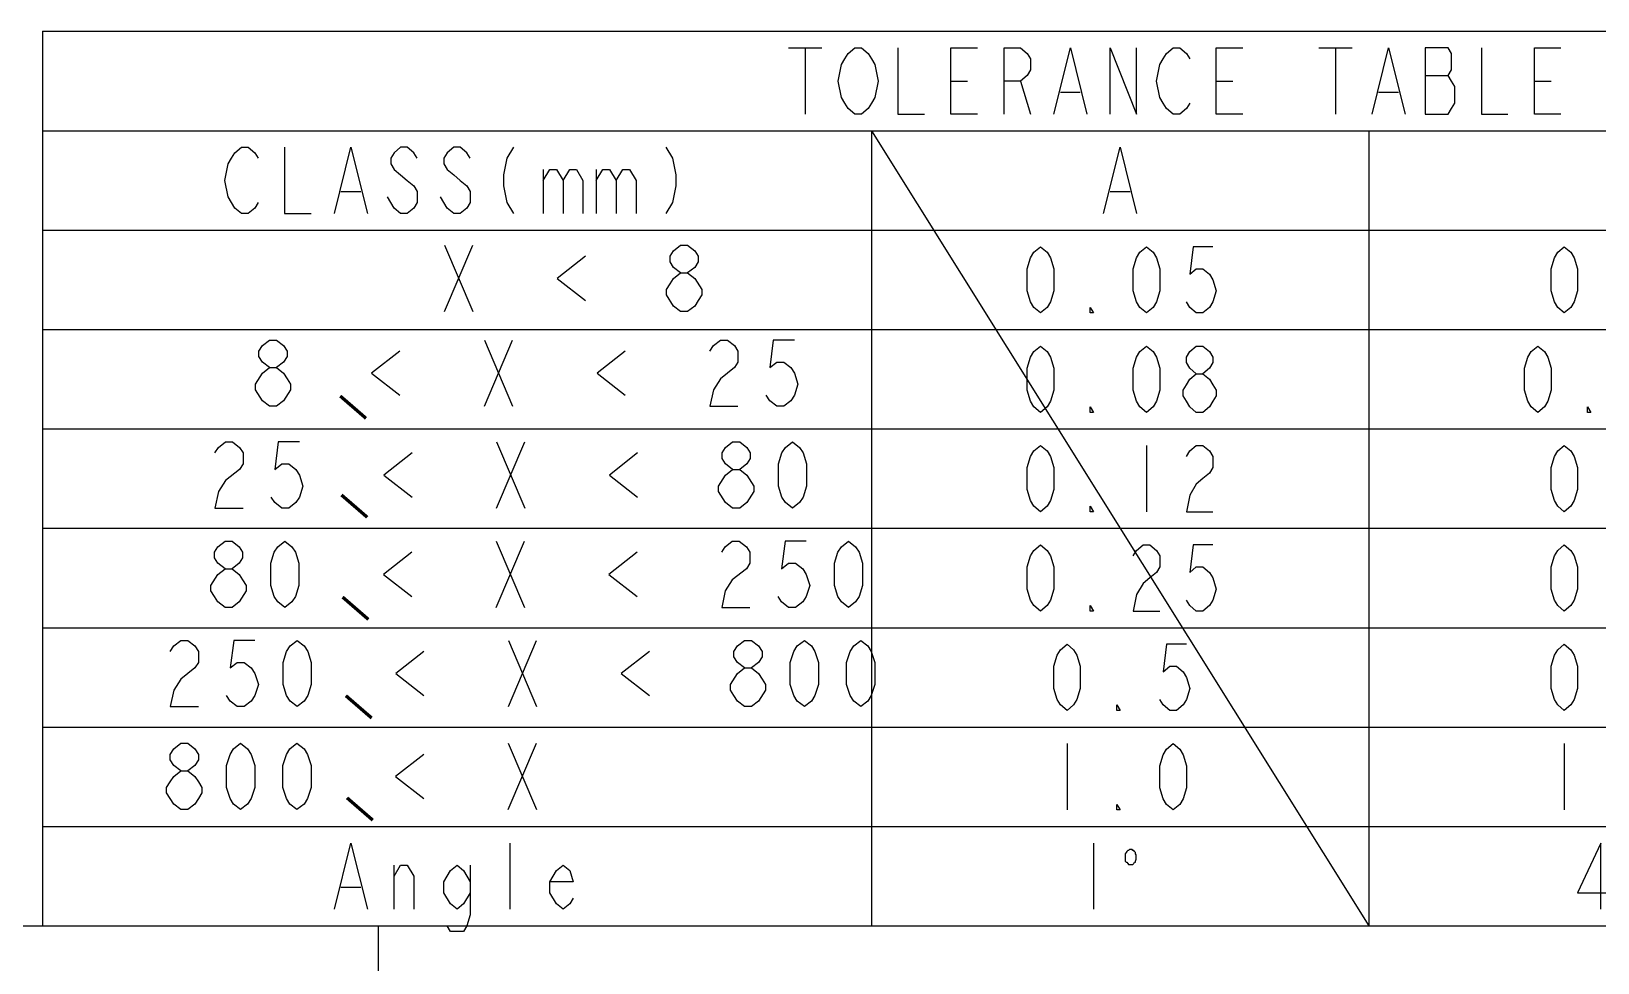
# Model space of a CAD drawing. Header units: millimetres. Extents: x 15 to 418, y 12 to 300.
# Drawn here: x 341.42 to 388.66, y 46.9 to 75.01 of the extents above; entities that cross this region are included whole.
import ezdxf

# ---------------------------------------------------------------- set-up
doc = ezdxf.new("R2010")
doc.units = ezdxf.units.MM
doc.header["$LTSCALE"] = 23.1
doc.layers.get('0').update_dxf_attribs({"linetype": 'CONTINUOUS'})

msp = doc.modelspace()

# ---------------------------------------------------------------- linework, layer by layer
at = {"color": 2, "linetype": 'Continuous'}
for p, q in [((341.757, 75.014), (411.757, 75.014)), ((341.757, 75.014), (341.757, 48.014)), ((341.757, 72.014), (411.757, 72.014)), ((366.757, 72.014), (366.757, 48.014)), ((381.757, 72.014), (381.757, 48.014)), ((341.757, 69.014), (411.757, 69.014)), ((341.757, 66.014), (411.757, 66.014)), ((341.757, 63.014), (411.757, 63.014)), ((341.757, 60.014), (411.757, 60.014)), ((341.757, 57.014), (411.757, 57.014)), ((341.757, 54.014), (411.757, 54.014)), ((341.757, 51.014), (411.757, 51.014)), ((226.877, 48.014), (411.752, 48.014)), ((341.757, 48.014), (411.757, 48.014)), ((351.877, 48.014), (351.877, 18.248))]:
    msp.add_line(p, q, dxfattribs=at)
at = {"color": 5, "linetype": 'Continuous'}
for p, q in [((364.257, 74.514), (365.257, 74.514)), ((364.757, 74.514), (364.757, 72.514)), ((380.257, 74.514), (381.257, 74.514)), ((380.757, 74.514), (380.757, 72.514)), ((369.157, 73.514), (369.657, 73.514)), ((371.257, 73.514), (371.557, 72.514)), ((377.157, 73.514), (377.657, 73.514)), ((383.457, 73.681), (384.157, 73.681)), ((386.757, 73.514), (387.257, 73.514)), ((372.457, 73.181), (373.057, 73.181)), ((382.057, 73.181), (382.657, 73.181)), ((356.857, 70.848), (356.857, 69.514)), ((358.457, 70.848), (358.457, 69.514)), ((350.757, 70.181), (351.357, 70.181)), ((373.957, 70.181), (374.557, 70.181)), ((353.883, 68.556), (354.733, 66.556)), ((353.883, 66.556), (354.733, 68.556)), ((361.002, 66.556), (360.789, 66.723)), ((355.082, 65.697), (355.932, 63.697)), ((355.082, 63.697), (355.932, 65.697)), ((355.452, 62.622), (356.302, 60.622)), ((355.452, 60.622), (356.302, 62.622)), ((375.057, 62.514), (375.057, 60.514)), ((362.57, 60.622), (362.358, 60.789)), ((355.44, 59.624), (356.29, 57.624)), ((355.44, 57.624), (356.29, 59.624)), ((355.809, 56.631), (356.659, 54.631)), ((355.809, 54.631), (356.659, 56.631)), ((355.805, 53.525), (356.655, 51.525)), ((355.805, 51.525), (356.655, 53.525)), ((372.657, 53.514), (372.657, 51.514)), ((387.657, 53.514), (387.657, 51.514)), ((355.857, 48.514), (355.857, 50.514)), ((373.457, 50.514), (373.457, 48.514)), ((352.357, 48.514), (352.357, 49.848)), ((350.757, 49.181), (351.357, 49.181))]:
    msp.add_line(p, q, dxfattribs=at)
msp.add_line((366.757, 72.014), (381.757, 48.014))
for points in [[(366.757, 72.848), (366.657, 72.681), (366.457, 72.514), (366.257, 72.514), (366.057, 72.681), (365.957, 72.848), (365.857, 73.014), (365.757, 73.514), (365.857, 74.014), (365.957, 74.181), (366.057, 74.348), (366.257, 74.514), (366.457, 74.514), (366.657, 74.348), (366.757, 74.181), (366.857, 74.014), (366.957, 73.514), (366.857, 73.014), (366.757, 72.848)], [(367.557, 74.514), (367.557, 72.514), (368.357, 72.514)], [(369.957, 72.514), (369.157, 72.514), (369.157, 74.514), (369.957, 74.514)], [(370.757, 72.514), (370.757, 74.514), (371.257, 74.514), (371.457, 74.348), (371.557, 74.181), (371.557, 73.848), (371.457, 73.681), (371.257, 73.514), (370.757, 73.514)], [(372.257, 72.514), (372.757, 74.514), (373.257, 72.514)], [(373.957, 72.514), (373.957, 74.514), (374.757, 72.514), (374.757, 74.514)], [(376.357, 72.848), (376.257, 72.681), (376.057, 72.514), (375.857, 72.514), (375.657, 72.681), (375.557, 72.848), (375.457, 73.014), (375.357, 73.514), (375.457, 74.014), (375.557, 74.181), (375.657, 74.348), (375.857, 74.514), (376.057, 74.514), (376.257, 74.348), (376.357, 74.181)], [(377.957, 72.514), (377.157, 72.514), (377.157, 74.514), (377.957, 74.514)], [(381.857, 72.514), (382.357, 74.514), (382.857, 72.514)], [(383.457, 74.514), (383.457, 72.514), (384.157, 72.514), (384.257, 72.681), (384.357, 72.848), (384.357, 73.348), (384.257, 73.514), (384.157, 73.681), (384.257, 73.848), (384.257, 74.348), (384.157, 74.514), (383.457, 74.514)], [(385.157, 74.514), (385.157, 72.514), (385.957, 72.514)], [(387.557, 72.514), (386.757, 72.514), (386.757, 74.514), (387.557, 74.514)], [(348.257, 69.848), (348.157, 69.681), (347.957, 69.514), (347.757, 69.514), (347.557, 69.681), (347.457, 69.848), (347.357, 70.014), (347.257, 70.514), (347.357, 71.014), (347.457, 71.181), (347.557, 71.348), (347.757, 71.514), (347.957, 71.514), (348.157, 71.348), (348.257, 71.181)], [(349.057, 71.514), (349.057, 69.514), (349.857, 69.514)], [(350.557, 69.514), (351.057, 71.514), (351.557, 69.514)], [(353.057, 71.181), (352.957, 71.348), (352.757, 71.514), (352.557, 71.514), (352.357, 71.348), (352.257, 71.181), (352.257, 71.014), (352.357, 70.848), (352.557, 70.681), (352.757, 70.514), (352.957, 70.348), (353.057, 70.181), (353.057, 69.848), (352.957, 69.681), (352.757, 69.514), (352.557, 69.514), (352.357, 69.681), (352.257, 69.848), (352.157, 70.014)], [(354.657, 71.181), (354.557, 71.348), (354.357, 71.514), (354.157, 71.514), (353.957, 71.348), (353.857, 71.181), (353.857, 71.014), (353.957, 70.848), (354.157, 70.681), (354.357, 70.514), (354.557, 70.348), (354.657, 70.181), (354.657, 69.848), (354.557, 69.681), (354.357, 69.514), (354.157, 69.514), (353.957, 69.681), (353.857, 69.848), (353.757, 70.014)], [(355.957, 71.514), (355.757, 71.181), (355.657, 70.681), (355.657, 70.348), (355.757, 69.848), (355.957, 69.514)], [(360.557, 71.514), (360.757, 71.181), (360.857, 70.681), (360.857, 70.348), (360.757, 69.848), (360.557, 69.514)], [(373.757, 69.514), (374.257, 71.514), (374.757, 69.514)], [(356.857, 70.514), (357.057, 70.848), (357.257, 70.848), (357.457, 70.514), (357.457, 69.514)], [(357.457, 70.514), (357.657, 70.848), (357.857, 70.848), (358.057, 70.514), (358.057, 69.514)], [(358.457, 70.514), (358.657, 70.848), (358.857, 70.848), (359.057, 70.514), (359.057, 69.514)], [(359.057, 70.514), (359.257, 70.848), (359.457, 70.848), (359.657, 70.514), (359.657, 69.514)], [(361.002, 67.723), (360.789, 67.89), (360.683, 68.056), (360.683, 68.223), (360.789, 68.39), (361.002, 68.556), (361.214, 68.556), (361.427, 68.39), (361.533, 68.223), (361.533, 68.056), (361.427, 67.89), (361.214, 67.723)], [(371.857, 66.514), (371.657, 66.681), (371.557, 66.848), (371.457, 67.181), (371.457, 67.848), (371.557, 68.181), (371.657, 68.348), (371.857, 68.514), (372.057, 68.348), (372.157, 68.181), (372.257, 67.848), (372.257, 67.181), (372.157, 66.848), (372.057, 66.681), (371.857, 66.514)], [(375.057, 66.514), (374.857, 66.681), (374.757, 66.848), (374.657, 67.181), (374.657, 67.848), (374.757, 68.181), (374.857, 68.348), (375.057, 68.514), (375.257, 68.348), (375.357, 68.181), (375.457, 67.848), (375.457, 67.181), (375.357, 66.848), (375.257, 66.681), (375.057, 66.514)], [(377.057, 68.514), (376.457, 68.514), (376.357, 67.681), (376.557, 67.848), (376.757, 67.848), (376.957, 67.681), (377.057, 67.514), (377.157, 67.181), (377.057, 66.848), (376.957, 66.681), (376.757, 66.514), (376.557, 66.514), (376.357, 66.681), (376.257, 66.848)], [(387.657, 66.514), (387.457, 66.681), (387.357, 66.848), (387.257, 67.181), (387.257, 67.848), (387.357, 68.181), (387.457, 68.348), (387.657, 68.514), (387.857, 68.348), (387.957, 68.181), (388.057, 67.848), (388.057, 67.181), (387.957, 66.848), (387.857, 66.681), (387.657, 66.514)], [(358.133, 68.223), (357.283, 67.556), (358.133, 66.89)], [(360.789, 66.723), (360.577, 67.056), (360.577, 67.223), (360.683, 67.39), (360.789, 67.556), (361.002, 67.723), (361.214, 67.723), (361.427, 67.556)], [(361.427, 67.556), (361.639, 67.223), (361.639, 67.056), (361.533, 66.89), (361.427, 66.723), (361.214, 66.556), (361.002, 66.556)], [(373.457, 66.514), (373.357, 66.514), (373.357, 66.681), (373.457, 66.514)], [(348.601, 64.863), (348.389, 65.03), (348.282, 65.197), (348.282, 65.363), (348.389, 65.53), (348.601, 65.697), (348.814, 65.697), (349.026, 65.53), (349.132, 65.363), (349.132, 65.197), (349.026, 65.03), (348.814, 64.863)], [(361.882, 65.363), (361.989, 65.53), (362.201, 65.697), (362.414, 65.697), (362.626, 65.53), (362.732, 65.363), (362.732, 65.03), (362.626, 64.863), (362.201, 64.53)], [(364.432, 65.697), (363.795, 65.697), (363.689, 64.863), (363.901, 65.03), (364.114, 65.03), (364.326, 64.863), (364.432, 64.697), (364.539, 64.363), (364.432, 64.03), (364.326, 63.863), (364.114, 63.697), (363.901, 63.697), (363.689, 63.863), (363.582, 64.03)], [(352.532, 65.363), (351.682, 64.697), (352.532, 64.03)], [(359.332, 65.363), (358.482, 64.697), (359.332, 64.03)], [(371.857, 63.514), (371.657, 63.681), (371.557, 63.848), (371.457, 64.181), (371.457, 64.848), (371.557, 65.181), (371.657, 65.348), (371.857, 65.514), (372.057, 65.348), (372.157, 65.181), (372.257, 64.848), (372.257, 64.181), (372.157, 63.848), (372.057, 63.681), (371.857, 63.514)], [(375.057, 63.514), (374.857, 63.681), (374.757, 63.848), (374.657, 64.181), (374.657, 64.848), (374.757, 65.181), (374.857, 65.348), (375.057, 65.514), (375.257, 65.348), (375.357, 65.181), (375.457, 64.848), (375.457, 64.181), (375.357, 63.848), (375.257, 63.681), (375.057, 63.514)], [(376.557, 64.681), (376.357, 64.848), (376.257, 65.014), (376.257, 65.181), (376.357, 65.348), (376.557, 65.514), (376.757, 65.514), (376.957, 65.348), (377.057, 65.181), (377.057, 65.014), (376.957, 64.848), (376.757, 64.681)], [(386.857, 63.514), (386.657, 63.681), (386.557, 63.848), (386.457, 64.181), (386.457, 64.848), (386.557, 65.181), (386.657, 65.348), (386.857, 65.514), (387.057, 65.348), (387.157, 65.181), (387.257, 64.848), (387.257, 64.181), (387.157, 63.848), (387.057, 63.681), (386.857, 63.514)], [(348.389, 64.697), (348.601, 64.863), (348.814, 64.863), (349.026, 64.697), (349.132, 64.53), (349.239, 64.363), (349.239, 64.197), (349.026, 63.863)], [(348.176, 64.197), (348.176, 64.363), (348.389, 64.697)], [(362.201, 64.53), (361.989, 64.197), (361.882, 63.697), (362.732, 63.697)], [(376.557, 63.514), (376.357, 63.681), (376.257, 63.848), (376.157, 64.014), (376.157, 64.181), (376.257, 64.348), (376.357, 64.514), (376.557, 64.681), (376.757, 64.681), (376.957, 64.514), (377.057, 64.348), (377.157, 64.181), (377.157, 64.014), (377.057, 63.848), (376.957, 63.681), (376.757, 63.514), (376.557, 63.514)], [(348.601, 63.697), (348.389, 63.863), (348.176, 64.197)], [(349.026, 63.863), (348.814, 63.697), (348.601, 63.697)], [(373.457, 63.514), (373.357, 63.514), (373.357, 63.681), (373.457, 63.514)], [(388.457, 63.514), (388.357, 63.514), (388.357, 63.681), (388.457, 63.514)], [(346.952, 62.289), (347.058, 62.455), (347.27, 62.622), (347.483, 62.622), (347.695, 62.455), (347.802, 62.289), (347.802, 61.955), (347.695, 61.789), (347.27, 61.455)], [(349.502, 62.622), (348.864, 62.622), (348.758, 61.789), (348.97, 61.955), (349.183, 61.955), (349.395, 61.789), (349.502, 61.622), (349.608, 61.289), (349.502, 60.955), (349.395, 60.789), (349.183, 60.622), (348.97, 60.622), (348.758, 60.789), (348.652, 60.955)], [(362.57, 61.789), (362.358, 61.955), (362.252, 62.122), (362.252, 62.289), (362.358, 62.455), (362.57, 62.622), (362.783, 62.622), (362.995, 62.455), (363.102, 62.289), (363.102, 62.122), (362.995, 61.955), (362.783, 61.789)], [(364.377, 60.622), (364.164, 60.789), (364.058, 60.955), (363.952, 61.289), (363.952, 61.955), (364.058, 62.289), (364.164, 62.455), (364.377, 62.622), (364.589, 62.455), (364.695, 62.289), (364.802, 61.955), (364.802, 61.289), (364.695, 60.955), (364.589, 60.789), (364.377, 60.622)], [(371.857, 60.514), (371.657, 60.681), (371.557, 60.848), (371.457, 61.181), (371.457, 61.848), (371.557, 62.181), (371.657, 62.348), (371.857, 62.514), (372.057, 62.348), (372.157, 62.181), (372.257, 61.848), (372.257, 61.181), (372.157, 60.848), (372.057, 60.681), (371.857, 60.514)], [(376.257, 62.181), (376.357, 62.348), (376.557, 62.514), (376.757, 62.514), (376.957, 62.348), (377.057, 62.181), (377.057, 61.848), (376.957, 61.681), (376.757, 61.514), (376.557, 61.348), (376.357, 61.014), (376.257, 60.514), (377.057, 60.514)], [(387.657, 60.514), (387.457, 60.681), (387.357, 60.848), (387.257, 61.181), (387.257, 61.848), (387.357, 62.181), (387.457, 62.348), (387.657, 62.514), (387.857, 62.348), (387.957, 62.181), (388.057, 61.848), (388.057, 61.181), (387.957, 60.848), (387.857, 60.681), (387.657, 60.514)], [(352.902, 62.289), (352.052, 61.622), (352.902, 60.955)], [(359.702, 62.289), (358.852, 61.622), (359.702, 60.955)], [(347.27, 61.455), (347.058, 61.122), (346.952, 60.622), (347.802, 60.622)], [(362.145, 61.289), (362.358, 61.622), (362.57, 61.789), (362.783, 61.789), (362.995, 61.622)], [(362.995, 61.622), (363.208, 61.289), (363.208, 61.122)], [(362.358, 60.789), (362.145, 61.122), (362.145, 61.289)], [(363.208, 61.122), (362.995, 60.789), (362.783, 60.622), (362.57, 60.622)], [(373.457, 60.514), (373.357, 60.514), (373.357, 60.681), (373.457, 60.514)], [(347.259, 58.791), (347.046, 58.958), (346.94, 59.124), (346.94, 59.291), (347.046, 59.458), (347.259, 59.624), (347.471, 59.624), (347.684, 59.458), (347.79, 59.291), (347.79, 59.124), (347.684, 58.958), (347.471, 58.791)], [(349.065, 57.624), (348.852, 57.791), (348.746, 57.958), (348.64, 58.291), (348.64, 58.958), (348.746, 59.291), (348.852, 59.458), (349.065, 59.624), (349.277, 59.458), (349.384, 59.291), (349.49, 58.958), (349.49, 58.291), (349.384, 57.958), (349.277, 57.791), (349.065, 57.624)], [(362.24, 59.291), (362.346, 59.458), (362.559, 59.624), (362.771, 59.624), (362.984, 59.458), (363.09, 59.291), (363.09, 58.958), (362.984, 58.791), (362.559, 58.458)], [(364.79, 59.624), (364.152, 59.624), (364.046, 58.791), (364.259, 58.958), (364.471, 58.958), (364.684, 58.791), (364.79, 58.624), (364.896, 58.291), (364.79, 57.958), (364.684, 57.791), (364.471, 57.624), (364.259, 57.624), (364.046, 57.791), (363.94, 57.958)], [(366.065, 57.624), (365.852, 57.791), (365.746, 57.958), (365.64, 58.291), (365.64, 58.958), (365.746, 59.291), (365.852, 59.458), (366.065, 59.624), (366.277, 59.458), (366.384, 59.291), (366.49, 58.958), (366.49, 58.291), (366.384, 57.958), (366.277, 57.791), (366.065, 57.624)], [(352.89, 59.291), (352.04, 58.624), (352.89, 57.958)], [(359.69, 59.291), (358.84, 58.624), (359.69, 57.958)], [(371.857, 57.514), (371.657, 57.681), (371.557, 57.848), (371.457, 58.181), (371.457, 58.848), (371.557, 59.181), (371.657, 59.348), (371.857, 59.514), (372.057, 59.348), (372.157, 59.181), (372.257, 58.848), (372.257, 58.181), (372.157, 57.848), (372.057, 57.681), (371.857, 57.514)], [(374.657, 59.181), (374.757, 59.348), (374.957, 59.514), (375.157, 59.514), (375.357, 59.348), (375.457, 59.181), (375.457, 58.848), (375.357, 58.681), (375.157, 58.514), (374.957, 58.348), (374.757, 58.014), (374.657, 57.514), (375.457, 57.514)], [(377.057, 59.514), (376.457, 59.514), (376.357, 58.681), (376.557, 58.848), (376.757, 58.848), (376.957, 58.681), (377.057, 58.514), (377.157, 58.181), (377.057, 57.848), (376.957, 57.681), (376.757, 57.514), (376.557, 57.514), (376.357, 57.681), (376.257, 57.848)], [(387.657, 57.514), (387.457, 57.681), (387.357, 57.848), (387.257, 58.181), (387.257, 58.848), (387.357, 59.181), (387.457, 59.348), (387.657, 59.514), (387.857, 59.348), (387.957, 59.181), (388.057, 58.848), (388.057, 58.181), (387.957, 57.848), (387.857, 57.681), (387.657, 57.514)], [(347.259, 57.624), (347.046, 57.791), (346.94, 57.958), (346.834, 58.124), (346.834, 58.291), (347.046, 58.624)], [(347.046, 58.624), (347.259, 58.791), (347.471, 58.791), (347.684, 58.624), (347.79, 58.458), (347.896, 58.291), (347.896, 58.124)], [(347.896, 58.124), (347.684, 57.791), (347.471, 57.624), (347.259, 57.624)], [(362.559, 58.458), (362.346, 58.124), (362.24, 57.624), (363.09, 57.624)], [(373.457, 57.514), (373.357, 57.514), (373.357, 57.681), (373.457, 57.514)], [(345.609, 56.298), (345.715, 56.465), (345.928, 56.631), (346.14, 56.631), (346.353, 56.465), (346.459, 56.298), (346.459, 55.965), (346.353, 55.798)], [(348.159, 56.631), (347.522, 56.631), (347.415, 55.798), (347.628, 55.965), (347.84, 55.965), (348.053, 55.798), (348.159, 55.631), (348.265, 55.298), (348.159, 54.965), (348.053, 54.798), (347.84, 54.631), (347.628, 54.631), (347.415, 54.798), (347.309, 54.965)], [(349.434, 54.631), (349.222, 54.798), (349.115, 54.965), (349.009, 55.298), (349.009, 55.965), (349.115, 56.298), (349.222, 56.465), (349.434, 56.631), (349.647, 56.465), (349.753, 56.298), (349.859, 55.965), (349.859, 55.298), (349.753, 54.965), (349.647, 54.798), (349.434, 54.631)], [(353.259, 56.298), (352.409, 55.631), (353.259, 54.965)], [(360.059, 56.298), (359.209, 55.631), (360.059, 54.965)], [(362.928, 55.798), (362.715, 55.965), (362.609, 56.131), (362.609, 56.298), (362.715, 56.465), (362.928, 56.631), (363.14, 56.631), (363.353, 56.465), (363.459, 56.298), (363.459, 56.131), (363.353, 55.965), (363.14, 55.798)], [(364.734, 54.631), (364.522, 54.798), (364.415, 54.965), (364.309, 55.298), (364.309, 55.965), (364.415, 56.298), (364.522, 56.465), (364.734, 56.631), (364.947, 56.465), (365.053, 56.298), (365.159, 55.965), (365.159, 55.298), (365.053, 54.965), (364.947, 54.798), (364.734, 54.631)], [(366.434, 54.631), (366.222, 54.798), (366.115, 54.965), (366.009, 55.298), (366.009, 55.965), (366.115, 56.298), (366.222, 56.465), (366.434, 56.631), (366.647, 56.465), (366.753, 56.298), (366.859, 55.965), (366.859, 55.298), (366.753, 54.965), (366.647, 54.798), (366.434, 54.631)], [(372.657, 54.514), (372.457, 54.681), (372.357, 54.848), (372.257, 55.181), (372.257, 55.848), (372.357, 56.181), (372.457, 56.348), (372.657, 56.514), (372.857, 56.348), (372.957, 56.181), (373.057, 55.848), (373.057, 55.181), (372.957, 54.848), (372.857, 54.681), (372.657, 54.514)], [(376.257, 56.514), (375.657, 56.514), (375.557, 55.681), (375.757, 55.848), (375.957, 55.848), (376.157, 55.681), (376.257, 55.514), (376.357, 55.181), (376.257, 54.848), (376.157, 54.681), (375.957, 54.514), (375.757, 54.514), (375.557, 54.681), (375.457, 54.848)], [(387.657, 54.514), (387.457, 54.681), (387.357, 54.848), (387.257, 55.181), (387.257, 55.848), (387.357, 56.181), (387.457, 56.348), (387.657, 56.514), (387.857, 56.348), (387.957, 56.181), (388.057, 55.848), (388.057, 55.181), (387.957, 54.848), (387.857, 54.681), (387.657, 54.514)], [(346.353, 55.798), (345.928, 55.465), (345.715, 55.131), (345.609, 54.631), (346.459, 54.631)], [(362.715, 55.631), (362.928, 55.798), (363.14, 55.798), (363.353, 55.631), (363.459, 55.465), (363.565, 55.298), (363.565, 55.131)], [(362.928, 54.631), (362.715, 54.798), (362.609, 54.965), (362.503, 55.131), (362.503, 55.298), (362.715, 55.631)], [(363.565, 55.131), (363.353, 54.798), (363.14, 54.631), (362.928, 54.631)], [(374.257, 54.514), (374.157, 54.514), (374.157, 54.681), (374.257, 54.514)], [(345.923, 52.691), (345.711, 52.858), (345.605, 53.025), (345.605, 53.191), (345.711, 53.358), (345.923, 53.525), (346.136, 53.525), (346.348, 53.358), (346.455, 53.191), (346.455, 53.025), (346.348, 52.858), (346.136, 52.691)], [(347.73, 51.525), (347.517, 51.691), (347.411, 51.858), (347.305, 52.191), (347.305, 52.858), (347.411, 53.191), (347.517, 53.358), (347.73, 53.525), (347.942, 53.358), (348.048, 53.191), (348.155, 52.858), (348.155, 52.191), (348.048, 51.858), (347.942, 51.691), (347.73, 51.525)], [(349.43, 51.525), (349.217, 51.691), (349.111, 51.858), (349.005, 52.191), (349.005, 52.858), (349.111, 53.191), (349.217, 53.358), (349.43, 53.525), (349.642, 53.358), (349.748, 53.191), (349.855, 52.858), (349.855, 52.191), (349.748, 51.858), (349.642, 51.691), (349.43, 51.525)], [(375.857, 51.514), (375.657, 51.681), (375.557, 51.848), (375.457, 52.181), (375.457, 52.848), (375.557, 53.181), (375.657, 53.348), (375.857, 53.514), (376.057, 53.348), (376.157, 53.181), (376.257, 52.848), (376.257, 52.181), (376.157, 51.848), (376.057, 51.681), (375.857, 51.514)], [(353.255, 53.191), (352.405, 52.525), (353.255, 51.858)], [(345.923, 51.525), (345.711, 51.691), (345.605, 51.858), (345.498, 52.025), (345.498, 52.191), (345.605, 52.358), (345.711, 52.525), (345.923, 52.691), (346.136, 52.691), (346.348, 52.525), (346.455, 52.358), (346.561, 52.191), (346.561, 52.025), (346.455, 51.858), (346.348, 51.691), (346.136, 51.525), (345.923, 51.525)], [(374.257, 51.514), (374.157, 51.514), (374.157, 51.681), (374.257, 51.514)], [(350.557, 48.514), (351.057, 50.514), (351.557, 48.514)], [(374.747, 50.095), (374.747, 50.127), (374.747, 50.16), (374.721, 50.192), (374.721, 50.224), (374.695, 50.256), (374.669, 50.289), (374.644, 50.289), (374.618, 50.321), (374.566, 50.321), (374.54, 50.321), (374.515, 50.289), (374.489, 50.289), (374.463, 50.256), (374.437, 50.224), (374.411, 50.192), (374.411, 50.16), (374.411, 50.127), (374.411, 50.095), (374.411, 50.063), (374.411, 50.031), (374.411, 49.966), (374.437, 49.934), (374.463, 49.934), (374.489, 49.901), (374.515, 49.869), (374.54, 49.869), (374.566, 49.869), (374.618, 49.869), (374.644, 49.869), (374.669, 49.901), (374.695, 49.934), (374.721, 49.934), (374.721, 49.966), (374.747, 50.031), (374.747, 50.063), (374.747, 50.095)], [(388.757, 48.514), (388.757, 50.514), (388.057, 49.014), (388.957, 49.014)], [(352.357, 49.514), (352.557, 49.848), (352.757, 49.848), (352.957, 49.514), (352.957, 48.514)], [(354.657, 49.014), (354.457, 48.681), (354.257, 48.514), (354.057, 48.681), (353.857, 49.014), (353.857, 49.348), (354.057, 49.681), (354.257, 49.848), (354.457, 49.681), (354.657, 49.348)], [(354.657, 49.848), (354.657, 48.348), (354.557, 48.014), (354.457, 47.848), (354.057, 47.848), (353.957, 48.014)], [(357.757, 48.848), (357.657, 48.681), (357.457, 48.514), (357.257, 48.681), (357.057, 49.014), (357.057, 49.348), (357.257, 49.681), (357.457, 49.848), (357.657, 49.681), (357.757, 49.348), (357.057, 49.348)]]:
    msp.add_lwpolyline(points, dxfattribs=at)
at = {"color": 5, "linetype": 'Continuous', "const_width": 0.1}
for points in [[(351.512, 63.333), (350.735, 64.006)], [(351.549, 60.347), (350.772, 61.02)], [(351.583, 57.264), (350.806, 57.938)], [(351.682, 54.288), (350.905, 54.961)], [(351.716, 51.205), (350.939, 51.879)]]:
    msp.add_lwpolyline(points, dxfattribs=at)

doc.saveas('drawing.dxf')
